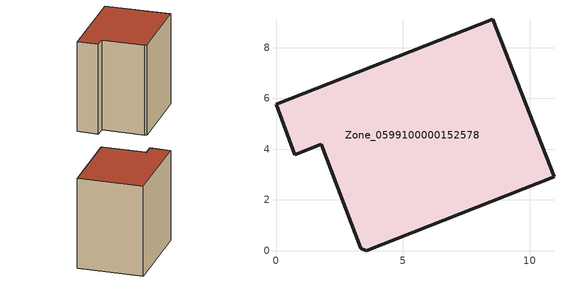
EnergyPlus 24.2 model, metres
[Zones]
Zone_0599100000152578
 floor ground (C_G): 1.79,4.18 0.74,3.78 0,5.76 8.54,9.11 10.96,2.91 3.56,0 3.35,0.1 z0
 wall outside (C_F): 8.54,9.11 0,5.76 0.74,3.78 1.79,4.18 3.35,0.1 3.56,0 10.96,2.91 8.54,9.11 z0:9.36
 roof outside (C_R): 3.56,0 10.96,2.91 8.54,9.11 0,5.76 0.74,3.78 1.79,4.18 3.35,0.1 z9.36
[BUILDING]
Pand.0599100000152578: North Axis=0; Terrain=City; Loads Convergence Tolerance Value=0.04; Temperature Convergence Tolerance Value=0.4; Solar Distribution=FullExterior; Maximum Number of Warmup Days=25; Minimum Number of Warmup Days=1
[Site:Location]
Rotterdam.The.Hague.AP_ZH_NLD Design_Conditions: Latitude=51.96; Longitude=4.45; Time Zone=1; Elevation=-4.5
[SITE:GROUNDTEMPERATURE:BUILDINGSURFACE]
18, 18, 18, 18, 18, 18, 18, 18, 18, 18, 18, 18
[MATERIAL] Thermal Absorptance=0.9; Solar Absorptance=0.7; Visible Absorptance=0.7
Name | Roughness | Thickness | Conductivity | Density | Specific Heat
G.TI.1946 | MediumSmooth | 0.15 | 1 | 540 | 1210
F.TI.1946 | Rough | 0.3 | 0.857143 | 1920 | 840
R.TI.1946 | MediumRough | 0.2 | 0.1 | 1500 | 1000
[CONSTRUCTION]
C_G: G.TI.1946
C_F: F.TI.1946
C_R: R.TI.1946
[ZONE]
Zone_0599100000152578: Type=1; Multiplier=1; Ceiling Height=Autocalculate; Volume=Autocalculate; Floor Area=autocalculate; Part of Total Floor Area=Yes
[ZONEINFILTRATION:DESIGNFLOWRATE]
Infil_Zone_0599100000152578: Zone or ZoneList or Space or SpaceList=Zone_0599100000152578; Schedule=AlwaysOn; Design Flow Rate Calculation Method=Flow/Area; Flow Rate per Floor Area=0.003; Constant Term Coefficient=1; Temperature Term Coefficient=0; Velocity Term Coefficient=0; Velocity Squared Term Coefficient=0
[HVACTEMPLATE:ZONE:IDEALLOADSAIRSYSTEM]
Zone_0599100000152578: Maximum Heating Supply Air Temperature=50; Minimum Cooling Supply Air Temperature=13; Maximum Heating Supply Air Humidity Ratio=0.0156; Minimum Cooling Supply Air Humidity Ratio=0.0077; Heating Limit=NoLimit; Cooling Limit=NoLimit; Dehumidification Control Type=ConstantSensibleHeatRatio; Cooling Sensible Heat Ratio=0.7; Dehumidification Setpoint=60; Humidification Control Type=None; Humidification Setpoint=30; Outdoor Air Method=None; Outdoor Air Flow Rate per Person=0.00944; Outdoor Air Flow Rate per Zone Floor Area=0; Outdoor Air Flow Rate per Zone=0; Demand Controlled Ventilation Type=None; Outdoor Air Economizer Type=NoEconomizer; Heat Recovery Type=None; Sensible Heat Recovery Effectiveness=0.7; Latent Heat Recovery Effectiveness=0.65
[ZONECONTROL:THERMOSTAT]
ThermostatControl_Zone_0599100000152578: Zone or ZoneList=Zone_0599100000152578; Control Type Schedule=DualSetpointControlType; Control 1=Thermostat_Zone_0599100000152578; Temperature Difference Between Cutout And Setpoint=0
[THERMOSTATSETPOINT:DUALSETPOINT]
Thermostat_Zone_0599100000152578: Heating Setpoint Temperature Schedule=HeatingSetpoint_Zone_0599100000152578; Cooling Setpoint Temperature Schedule=CoolingSetpoint_Zone_0599100000152578
[SCHEDULE:COMPACT]
HeatingSetpoint_Zone_0599100000152578: Through: 12/31, For: AllDays, Until: 24:00, 21
CoolingSetpoint_Zone_0599100000152578: Through: 12/31, For: AllDays, Until: 24:00, 24
DualSetpointControlType: Through: 12/31, For: AllDays, Until: 24:00, 4
AlwaysOn: Through: 12/31, For: AllDays, Until: 24:00, 1
